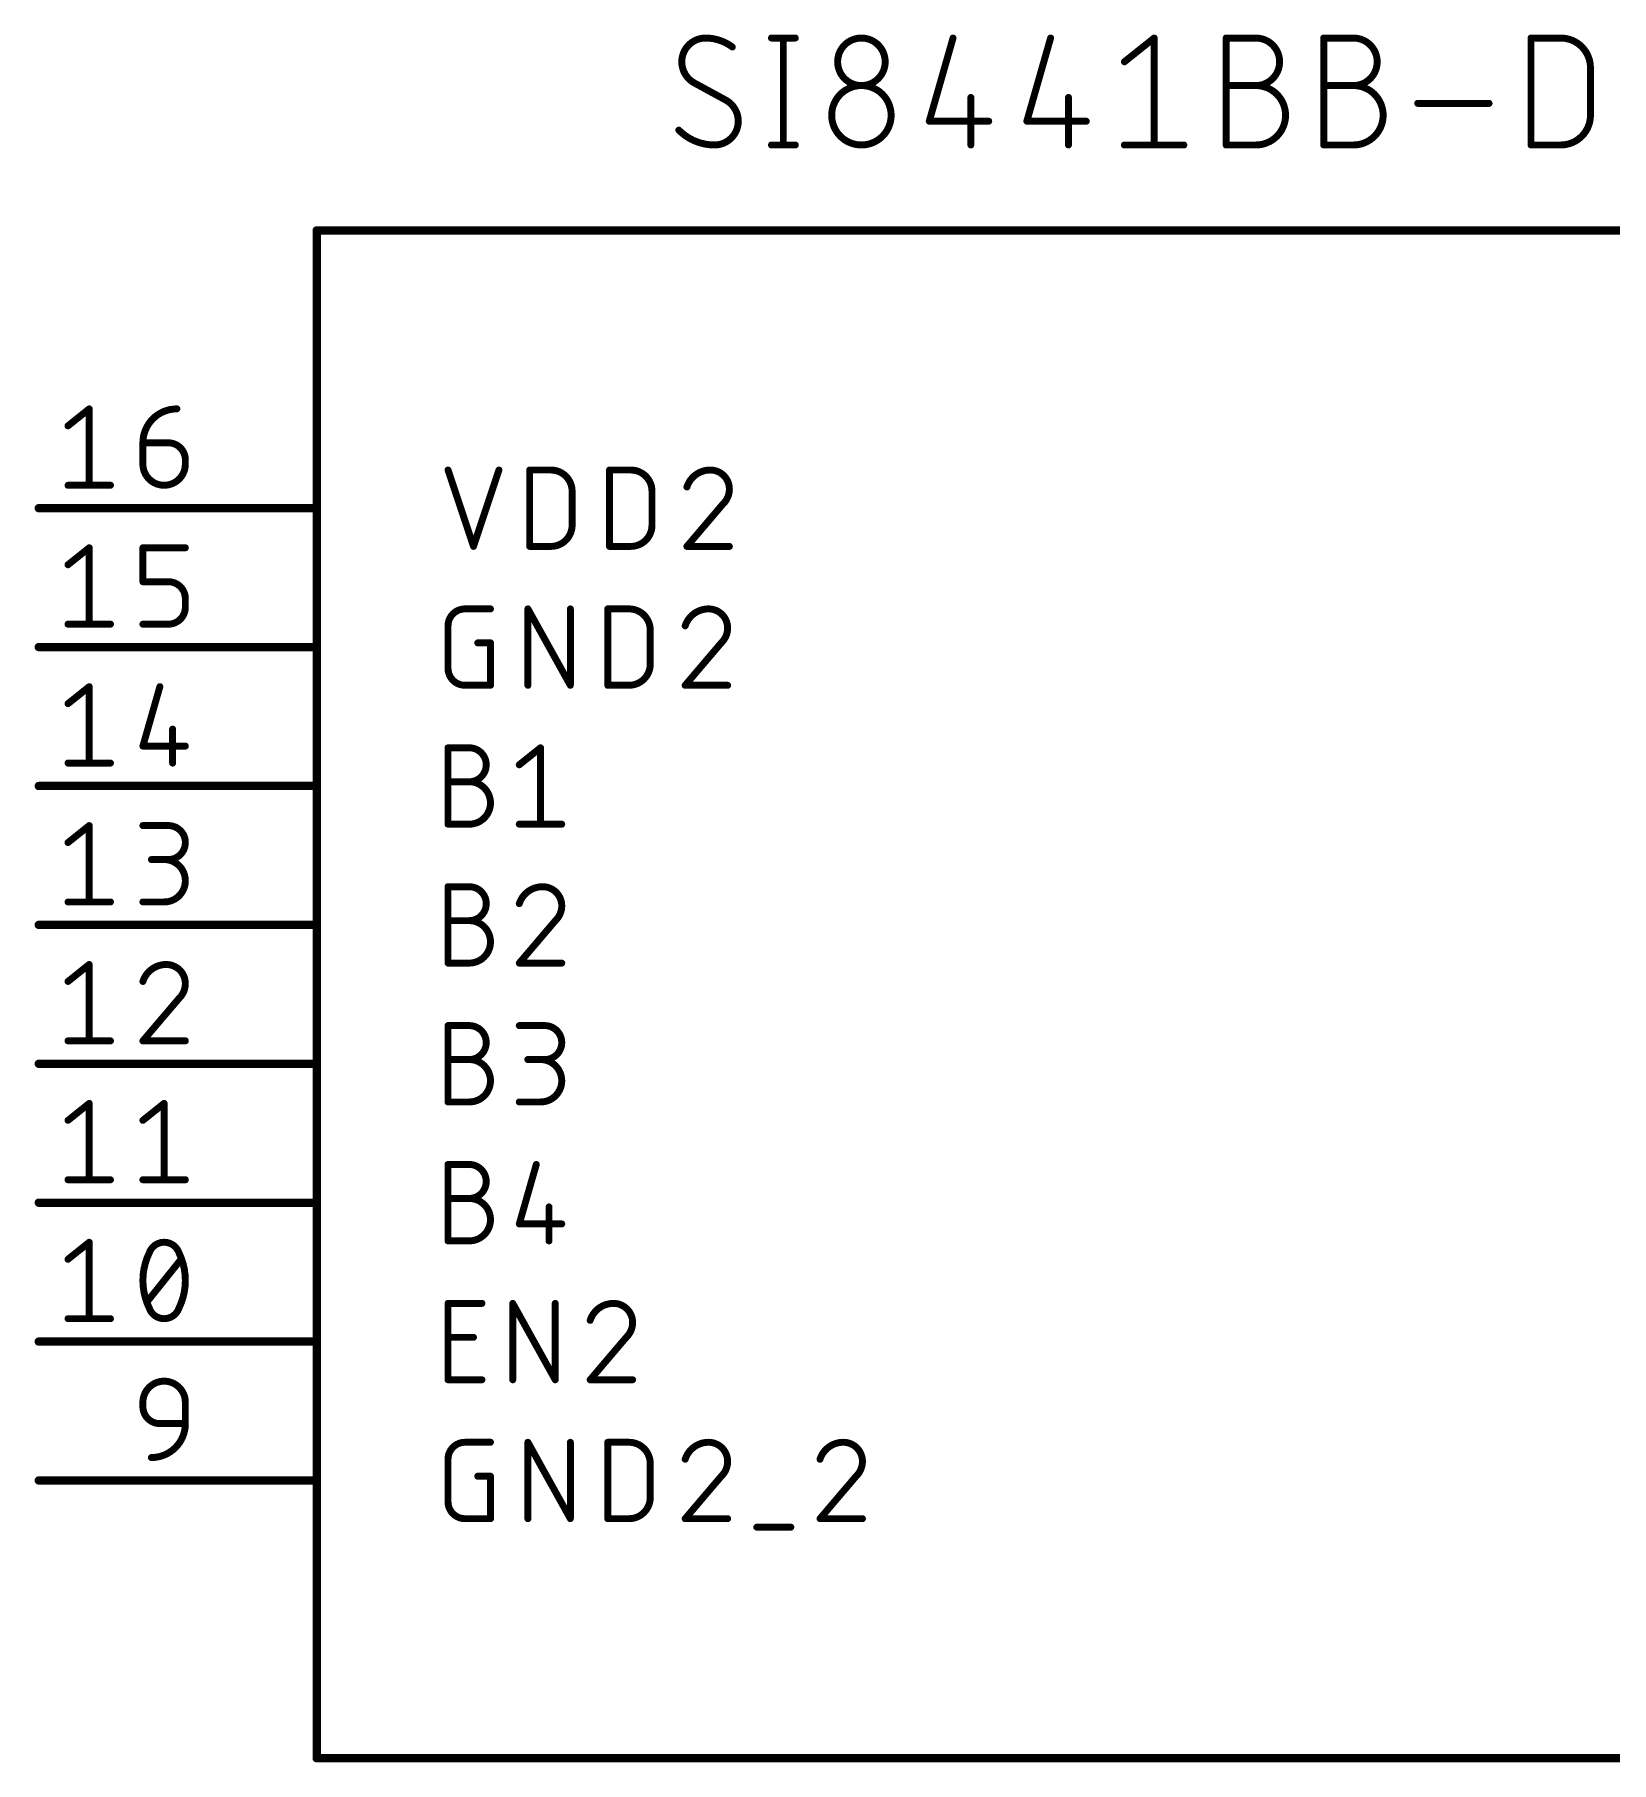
# Model space of a CAD drawing. Extents: x -75 to 101, y 0 to 115.
# Drawn here: x -15.32 to 13.5, y 81.2 to 112.8 of the extents above; entities that cross this region are included whole.
import ezdxf

# ---------------------------------------------------------------- set-up
doc = ezdxf.new("R2010")
doc.units = 0
for name, color, linetype in [('94', 12, 'CONTINUOUS'), ('95', 251, 'CONTINUOUS'), ('96', 251, 'CONTINUOUS')]:
    doc.layers.add(name, color=color, linetype=linetype)

msp = doc.modelspace()

# ---------------------------------------------------------------- linework, layer by layer
at = {"layer": '94', "const_width": 0.1524}
for points in [[(-10.16, 81.28), (-10.16, 109.22)], [(-10.16, 109.22), (35.56, 109.22)], [(-15.24, 104.14), (-10.16, 104.14)], [(-15.24, 101.6), (-10.16, 101.6)], [(-15.24, 99.06), (-10.16, 99.06)], [(-15.24, 96.52), (-10.16, 96.52)], [(-15.24, 93.98), (-10.16, 93.98)], [(-15.24, 91.44), (-10.16, 91.44)], [(-15.24, 88.9), (-10.16, 88.9)], [(-15.24, 86.36), (-10.16, 86.36)], [(35.56, 81.28), (-10.16, 81.28)]]:
    msp.add_lwpolyline(points, dxfattribs=at)
at = {"layer": '94', "const_width": 0.0762}
for points in [[(-10.1219, 109.22, 1), (-10.1981, 109.22)], [(-10.16, 109.2581, 1), (-10.16, 109.1819)], [(-15.24, 104.1781, 1), (-15.24, 104.1019)], [(-10.16, 104.1019, 1), (-10.16, 104.1781)], [(-15.24, 101.6381, 1), (-15.24, 101.5619)], [(-10.16, 101.5619, 1), (-10.16, 101.6381)], [(-15.24, 99.0981, 1), (-15.24, 99.0219)], [(-10.16, 99.0219, 1), (-10.16, 99.0981)], [(-15.24, 96.5581, 1), (-15.24, 96.4819)], [(-10.16, 96.4819, 1), (-10.16, 96.5581)], [(-15.24, 94.0181, 1), (-15.24, 93.9419)], [(-10.16, 93.9419, 1), (-10.16, 94.0181)], [(-15.24, 91.4781, 1), (-15.24, 91.4019)], [(-10.16, 91.4019, 1), (-10.16, 91.4781)], [(-15.24, 88.9381, 1), (-15.24, 88.8619)], [(-10.16, 88.8619, 1), (-10.16, 88.9381)], [(-15.24, 86.3981, 1), (-15.24, 86.3219)], [(-10.16, 86.3219, 1), (-10.16, 86.3981)], [(-10.16, 81.3181, 1), (-10.16, 81.2419)], [(-10.1981, 81.28, 1), (-10.1219, 81.28)]]:
    msp.add_lwpolyline(points, format="xyb", dxfattribs=at)
at = {"layer": '95', "const_width": 0.127}
for points in [[(-14.7053, 105.6457), (-14.3172, 105.9561)], [(-14.3172, 105.9561), (-14.3172, 104.5591)], [(-13.3364, 105.3352), (-12.8707, 105.3352)], [(-13.3364, 104.9472), (-13.3364, 105.3352)], [(-12.5603, 105.0248), (-12.5603, 104.9472)], [(-14.7053, 104.5591), (-13.9292, 104.5591)], [(-7.7597, 104.8385), (-7.294, 103.4415)], [(-7.294, 103.4415), (-6.8284, 104.8385)], [(-6.2676, 103.4415), (-6.2676, 104.8385)], [(-6.2676, 104.8385), (-5.8796, 104.8385)], [(-4.8075, 103.4415), (-4.8075, 104.8385)], [(-4.8075, 104.8385), (-4.4194, 104.8385)], [(-5.4915, 104.4504), (-5.4915, 103.8296)], [(-4.0314, 104.4504), (-4.0314, 103.8296)], [(-2.7333, 104.2176), (-3.393, 103.4415)], [(-14.7053, 103.1057), (-14.3172, 103.4161)], [(-14.3172, 103.4161), (-14.3172, 102.0191)], [(-13.3364, 102.7952), (-13.3364, 103.4161)], [(-13.3364, 103.4161), (-12.5603, 103.4161)], [(-5.8796, 103.4415), (-6.2676, 103.4415)], [(-4.4194, 103.4415), (-4.8075, 103.4415)], [(-3.393, 103.4415), (-2.6169, 103.4415)], [(-12.8707, 102.7952), (-13.3364, 102.7952)], [(-12.5603, 102.3295), (-12.5603, 102.4848)], [(-14.7053, 102.0191), (-13.9292, 102.0191)], [(-13.3364, 102.0191), (-12.8707, 102.0191)], [(-7.4493, 102.2985), (-6.9836, 102.2985)], [(-6.2996, 100.9015), (-6.2996, 102.2985)], [(-6.2996, 102.2985), (-5.5235, 100.9015)], [(-5.5235, 100.9015), (-5.5235, 102.2985)], [(-4.8395, 100.9015), (-4.8395, 102.2985)], [(-4.8395, 102.2985), (-4.4514, 102.2985)], [(-7.7597, 101.2119), (-7.7597, 101.9881)], [(-4.0634, 101.9104), (-4.0634, 101.2896)], [(-7.2164, 101.6776), (-6.9836, 101.6776)], [(-6.9836, 101.6776), (-6.9836, 100.9015)], [(-2.7653, 101.6776), (-3.425, 100.9015)], [(-14.7053, 100.5657), (-14.3172, 100.8761)], [(-14.3172, 100.8761), (-14.3172, 99.4791)], [(-13.026, 100.8761), (-13.3364, 99.7895)], [(-6.9836, 100.9015), (-7.4493, 100.9015)], [(-4.4514, 100.9015), (-4.8395, 100.9015)], [(-3.425, 100.9015), (-2.6489, 100.9015)], [(-13.3364, 99.7895), (-12.5603, 99.7895)], [(-12.7931, 100.1), (-12.7931, 99.4791)], [(-14.7053, 99.4791), (-13.9292, 99.4791)], [(-7.7597, 98.3615), (-7.7597, 99.7585)], [(-7.7597, 99.7585), (-7.3716, 99.7585)], [(-6.457, 99.4481), (-6.0689, 99.7585)], [(-6.0689, 99.7585), (-6.0689, 98.3615)], [(-7.7597, 99.1376), (-7.3716, 99.1376)], [(-14.7053, 98.0257), (-14.3172, 98.3361)], [(-14.3172, 98.3361), (-14.3172, 96.9391)], [(-13.3364, 98.3361), (-12.8707, 98.3361)], [(-7.3716, 98.3615), (-7.7597, 98.3615)], [(-6.457, 98.3615), (-5.6809, 98.3615)], [(-12.8707, 97.7152), (-13.1812, 97.7152)], [(-7.7597, 95.8215), (-7.7597, 97.2185)], [(-7.7597, 97.2185), (-7.3716, 97.2185)], [(-14.7053, 96.9391), (-13.9292, 96.9391)], [(-13.3364, 96.9391), (-12.9484, 96.9391)], [(-7.7597, 96.5976), (-7.3716, 96.5976)], [(-5.7973, 96.5976), (-6.457, 95.8215)], [(-14.7053, 95.4857), (-14.3172, 95.7961)], [(-14.3172, 95.7961), (-14.3172, 94.3991)], [(-7.3716, 95.8215), (-7.7597, 95.8215)], [(-6.457, 95.8215), (-5.6809, 95.8215)], [(-12.6767, 95.1752), (-13.3364, 94.3991)], [(-7.7597, 93.2815), (-7.7597, 94.6785)], [(-7.7597, 94.6785), (-7.3716, 94.6785)], [(-6.457, 94.6785), (-5.9913, 94.6785)], [(-14.7053, 94.3991), (-13.9292, 94.3991)], [(-13.3364, 94.3991), (-12.5603, 94.3991)], [(-7.7597, 94.0576), (-7.3716, 94.0576)], [(-5.9913, 94.0576), (-6.3017, 94.0576)], [(-14.7053, 92.9457), (-14.3172, 93.2561)], [(-14.3172, 93.2561), (-14.3172, 91.8591)], [(-13.3364, 92.9457), (-12.9484, 93.2561)], [(-12.9484, 93.2561), (-12.9484, 91.8591)], [(-7.3716, 93.2815), (-7.7597, 93.2815)], [(-6.457, 93.2815), (-6.0689, 93.2815)], [(-7.7597, 90.7415), (-7.7597, 92.1385)], [(-7.7597, 92.1385), (-7.3716, 92.1385)], [(-6.1465, 92.1385), (-6.457, 91.0519)], [(-14.7053, 91.8591), (-13.9292, 91.8591)], [(-13.3364, 91.8591), (-12.5603, 91.8591)], [(-7.7597, 91.5176), (-7.3716, 91.5176)], [(-5.9137, 91.3624), (-5.9137, 90.7415)], [(-6.457, 91.0519), (-5.6809, 91.0519)], [(-14.7053, 90.4057), (-14.3172, 90.7161)], [(-14.3172, 90.7161), (-14.3172, 89.3191)], [(-7.3716, 90.7415), (-7.7597, 90.7415)], [(-13.2588, 89.6295), (-12.6379, 90.4057)], [(-7.7597, 88.2015), (-7.7597, 89.5985)], [(-7.7597, 89.5985), (-7.1388, 89.5985)], [(-6.5761, 88.2015), (-6.5761, 89.5985)], [(-6.5761, 89.5985), (-5.8, 88.2015)], [(-5.8, 88.2015), (-5.8, 89.5985)], [(-14.7053, 89.3191), (-13.9292, 89.3191)], [(-7.7597, 88.9776), (-7.294, 88.9776)], [(-4.5019, 88.9776), (-5.1616, 88.2015)], [(-7.1388, 88.2015), (-7.7597, 88.2015)], [(-5.1616, 88.2015), (-4.3855, 88.2015)], [(-13.3364, 87.7104), (-13.3364, 87.788)], [(-12.5603, 87.788), (-12.5603, 87.4)], [(-12.5603, 87.4), (-13.026, 87.4)], [(-7.4493, 87.0585), (-6.9836, 87.0585)], [(-6.2996, 85.6615), (-6.2996, 87.0585)], [(-6.2996, 87.0585), (-5.5235, 85.6615)], [(-5.5235, 85.6615), (-5.5235, 87.0585)], [(-4.8395, 85.6615), (-4.8395, 87.0585)], [(-4.8395, 87.0585), (-4.4514, 87.0585)], [(-7.7597, 85.9719), (-7.7597, 86.7481)], [(-4.0634, 86.6704), (-4.0634, 86.0496)], [(-7.2164, 86.4376), (-6.9836, 86.4376)], [(-6.9836, 86.4376), (-6.9836, 85.6615)], [(-2.7653, 86.4376), (-3.425, 85.6615)], [(-0.3014, 86.4376), (-0.9611, 85.6615)], [(-6.9836, 85.6615), (-7.4493, 85.6615)], [(-4.4514, 85.6615), (-4.8395, 85.6615)], [(-3.425, 85.6615), (-2.6489, 85.6615)], [(-0.9611, 85.6615), (-0.185, 85.6615)], [(-2.1154, 85.5063), (-1.4945, 85.5063)]]:
    msp.add_lwpolyline(points, dxfattribs=at)
at = {"layer": '95'}
for points, const_width in [([(-14.2855, 105.9561, 1), (-14.349, 105.9561)], 0.0635), ([(-14.2974, 105.9313, 1), (-14.337, 105.9809)], 0.0635), ([(-12.7155, 105.9561, 0.4142), (-13.3364, 105.3352)], 0.127), ([(-12.7155, 105.9243, 1), (-12.7155, 105.9878)], 0.0635), ([(-14.7251, 105.6704, 1), (-14.6854, 105.6209)], 0.0635), ([(-13.3364, 105.367, 1), (-13.3364, 105.3035)], 0.0635), ([(-13.3047, 105.3352, 1), (-13.3682, 105.3352)], 0.0635), ([(-13.3682, 105.3352, 1), (-13.3047, 105.3352)], 0.0635), ([(-12.8707, 105.367, 1), (-12.8707, 105.3035)], 0.0635), ([(-12.5603, 105.0248, 0.4142), (-12.8707, 105.3352)], 0.127), ([(-12.8707, 105.3035, 1), (-12.8707, 105.367)], 0.0635), ([(-13.3364, 104.9472, 1), (-12.5603, 104.9472)], 0.127), ([(-13.3047, 104.9472, 1), (-13.3682, 104.9472)], 0.0635), ([(-13.3682, 104.9472, 1), (-13.3047, 104.9472)], 0.0635), ([(-12.5285, 105.0248, 1), (-12.5921, 105.0248)], 0.0635), ([(-12.5921, 105.0248, 1), (-12.5285, 105.0248)], 0.0635), ([(-12.5285, 104.9472, 1), (-12.5921, 104.9472)], 0.0635), ([(-12.5921, 104.9472, 1), (-12.5285, 104.9472)], 0.0635), ([(-14.7053, 104.5909, 1), (-14.7053, 104.5273)], 0.0635), ([(-14.349, 104.5591, 1), (-14.2855, 104.5591)], 0.0635), ([(-13.9292, 104.5273, 1), (-13.9292, 104.5909)], 0.0635), ([(-7.7296, 104.8485, 1), (-7.7898, 104.8285)], 0.0635), ([(-6.7982, 104.8285, 1), (-6.8585, 104.8485)], 0.0635), ([(-6.2359, 104.8385, 1), (-6.2994, 104.8385)], 0.0635), ([(-6.2676, 104.8703, 1), (-6.2676, 104.8068)], 0.0635), ([(-5.8796, 104.8703, 1), (-5.8796, 104.8068)], 0.0635), ([(-5.4915, 104.4504, 0.4142), (-5.8796, 104.8385)], 0.127), ([(-5.8796, 104.8068, 1), (-5.8796, 104.8703)], 0.0635), ([(-4.8075, 104.8703, 1), (-4.8075, 104.8068)], 0.0635), ([(-4.7758, 104.8385, 1), (-4.8392, 104.8385)], 0.0635), ([(-4.4194, 104.8703, 1), (-4.4194, 104.8068)], 0.0635), ([(-4.0314, 104.4504, 0.4142), (-4.4194, 104.8385)], 0.127), ([(-4.4194, 104.8068, 1), (-4.4194, 104.8703)], 0.0635), ([(-2.9662, 104.8385, 0.3252), (-3.393, 104.5281)], 0.127), ([(-2.9662, 104.8703, 1), (-2.9662, 104.8068)], 0.0635), ([(-2.6169, 104.4892, 0.4142), (-2.9662, 104.8385)], 0.127), ([(-2.9662, 104.8068, 1), (-2.9662, 104.8702)], 0.0635), ([(-5.4598, 104.4504, 1), (-5.5232, 104.4504)], 0.0635), ([(-5.5232, 104.4504, 1), (-5.4598, 104.4504)], 0.0635), ([(-3.9996, 104.4504, 1), (-4.0631, 104.4504)], 0.0635), ([(-4.0631, 104.4504, 1), (-3.9996, 104.4504)], 0.0635), ([(-3.4232, 104.5378, 1), (-3.3628, 104.5183)], 0.0635), ([(-2.7333, 104.2176, 0.2053), (-2.6169, 104.4892)], 0.127), ([(-2.7552, 104.2406, 1), (-2.7114, 104.1946)], 0.0635), ([(-2.7091, 104.197, 1), (-2.7575, 104.2382)], 0.0635), ([(-2.5852, 104.4892, 1), (-2.6487, 104.4893)], 0.0635), ([(-2.6487, 104.4892, 1), (-2.5852, 104.4892)], 0.0635), ([(-5.8796, 103.4415, 0.4142), (-5.4915, 103.8296)], 0.127), ([(-5.4598, 103.8296, 1), (-5.5232, 103.8296)], 0.0635), ([(-5.5232, 103.8296, 1), (-5.4598, 103.8296)], 0.0635), ([(-4.4194, 103.4415, 0.4142), (-4.0314, 103.8296)], 0.127), ([(-3.9996, 103.8296, 1), (-4.0631, 103.8296)], 0.0635), ([(-4.0631, 103.8296, 1), (-3.9996, 103.8296)], 0.0635), ([(-14.2855, 103.4161, 1), (-14.349, 103.4161)], 0.0635), ([(-14.2974, 103.3913, 1), (-14.337, 103.4409)], 0.0635), ([(-13.3364, 103.4479, 1), (-13.3364, 103.3843)], 0.0635), ([(-13.3047, 103.4161, 1), (-13.3682, 103.4161)], 0.0635), ([(-12.5603, 103.3843, 1), (-12.5603, 103.4479)], 0.0635), ([(-7.3242, 103.4515, 1), (-7.2639, 103.4315)], 0.0635), ([(-7.3242, 103.4315, 1), (-7.2639, 103.4515)], 0.0635), ([(-6.2994, 103.4415, 1), (-6.2359, 103.4415)], 0.0635), ([(-6.2676, 103.4733, 1), (-6.2676, 103.4098)], 0.0635), ([(-5.8796, 103.4732, 1), (-5.8796, 103.4097)], 0.0635), ([(-5.8796, 103.4098, 1), (-5.8796, 103.4733)], 0.0635), ([(-4.8075, 103.4733, 1), (-4.8075, 103.4098)], 0.0635), ([(-4.8392, 103.4415, 1), (-4.7758, 103.4415)], 0.0635), ([(-4.4194, 103.4732, 1), (-4.4194, 103.4097)], 0.0635), ([(-4.4194, 103.4098, 1), (-4.4194, 103.4733)], 0.0635), ([(-3.393, 103.4733, 1), (-3.393, 103.4098)], 0.0635), ([(-3.4172, 103.4621, 1), (-3.3688, 103.4209)], 0.0635), ([(-2.6169, 103.4098, 1), (-2.6169, 103.4733)], 0.0635), ([(-14.7251, 103.1304, 1), (-14.6854, 103.0809)], 0.0635), ([(-13.3364, 102.827, 1), (-13.3364, 102.7635)], 0.0635), ([(-13.3682, 102.7952, 1), (-13.3047, 102.7952)], 0.0635), ([(-12.8707, 102.827, 1), (-12.8707, 102.7635)], 0.0635), ([(-12.5603, 102.4848, 0.4142), (-12.8707, 102.7952)], 0.127), ([(-12.8707, 102.7635, 1), (-12.8707, 102.827)], 0.0635), ([(-12.8707, 102.0191, 0.4142), (-12.5603, 102.3295)], 0.127), ([(-12.5285, 102.4848, 1), (-12.5921, 102.4848)], 0.0635), ([(-12.5921, 102.4848, 1), (-12.5285, 102.4848)], 0.0635), ([(-12.5285, 102.3295, 1), (-12.5921, 102.3295)], 0.0635), ([(-14.7053, 102.0509, 1), (-14.7053, 101.9874)], 0.0635), ([(-13.9292, 101.9874, 1), (-13.9292, 102.0509)], 0.0635), ([(-13.3364, 102.0509, 1), (-13.3364, 101.9874)], 0.0635), ([(-12.8707, 102.0509, 1), (-12.8707, 101.9874)], 0.0635), ([(-12.8707, 101.9874, 1), (-12.8707, 102.0509)], 0.0635), ([(-12.5921, 102.3295, 1), (-12.5285, 102.3295)], 0.0635), ([(-7.4493, 102.2985, 0.4142), (-7.7597, 101.9881)], 0.127), ([(-7.4493, 102.3303, 1), (-7.4493, 102.2668)], 0.0635), ([(-7.4493, 102.2667, 1), (-7.4493, 102.3302)], 0.0635), ([(-6.9836, 102.2668, 1), (-6.9836, 102.3303)], 0.0635), ([(-6.2678, 102.2985, 1), (-6.3313, 102.2985)], 0.0635), ([(-6.2718, 102.3139, 1), (-6.3273, 102.2831)], 0.0635), ([(-5.4917, 102.2985, 1), (-5.5552, 102.2985)], 0.0635), ([(-4.8395, 102.3303, 1), (-4.8395, 102.2668)], 0.0635), ([(-4.8077, 102.2985, 1), (-4.8712, 102.2985)], 0.0635), ([(-4.0634, 101.9104, 0.4142), (-4.4514, 102.2985)], 0.127), ([(-4.4514, 102.3303, 1), (-4.4514, 102.2668)], 0.0635), ([(-4.4514, 102.2668, 1), (-4.4514, 102.3303)], 0.0635), ([(-2.9981, 102.2985, 0.3252), (-3.425, 101.9881)], 0.127), ([(-2.6489, 101.9493, 0.4142), (-2.9981, 102.2985)], 0.127), ([(-2.9981, 102.3303, 1), (-2.9981, 102.2668)], 0.0635), ([(-2.9981, 102.2668, 1), (-2.9981, 102.3302)], 0.0635), ([(-14.349, 102.0191, 1), (-14.2855, 102.0191)], 0.0635), ([(-7.728, 101.9881, 1), (-7.7915, 101.9881)], 0.0635), ([(-7.7915, 101.9881, 1), (-7.728, 101.9881)], 0.0635), ([(-4.0316, 101.9104, 1), (-4.0951, 101.9104)], 0.0635), ([(-4.0951, 101.9104, 1), (-4.0316, 101.9104)], 0.0635), ([(-3.4552, 101.9978, 1), (-3.3948, 101.9783)], 0.0635), ([(-2.7653, 101.6776, 0.2053), (-2.6489, 101.9493)], 0.127), ([(-2.6171, 101.9492, 1), (-2.6806, 101.9493)], 0.0635), ([(-2.6806, 101.9493, 1), (-2.6171, 101.9493)], 0.0635), ([(-7.2164, 101.7094, 1), (-7.2164, 101.6459)], 0.0635), ([(-6.9518, 101.6776, 1), (-7.0153, 101.6776)], 0.0635), ([(-6.9836, 101.6459, 1), (-6.9836, 101.7094)], 0.0635), ([(-2.7872, 101.7006, 1), (-2.7434, 101.6546)], 0.0635), ([(-2.7411, 101.657, 1), (-2.7895, 101.6982)], 0.0635), ([(-7.728, 101.2119, 1), (-7.7915, 101.2119)], 0.0635), ([(-7.7915, 101.2119, 1), (-7.728, 101.2119)], 0.0635), ([(-7.7597, 101.2119, 0.4142), (-7.4493, 100.9015)], 0.127), ([(-4.4514, 100.9015, 0.4142), (-4.0634, 101.2896)], 0.127), ([(-4.0316, 101.2896, 1), (-4.0951, 101.2896)], 0.0635), ([(-4.0951, 101.2896, 1), (-4.0316, 101.2896)], 0.0635), ([(-14.2855, 100.8761, 1), (-14.349, 100.8761)], 0.0635), ([(-14.2974, 100.8513, 1), (-14.337, 100.9009)], 0.0635), ([(-12.9954, 100.8674, 1), (-13.0565, 100.8848)], 0.0635), ([(-7.4493, 100.9333, 1), (-7.4493, 100.8697)], 0.0635), ([(-7.4493, 100.8697, 1), (-7.4493, 100.9333)], 0.0635), ([(-7.0153, 100.9015, 1), (-6.9518, 100.9015)], 0.0635), ([(-6.9836, 100.8697, 1), (-6.9836, 100.9333)], 0.0635), ([(-6.3313, 100.9015, 1), (-6.2678, 100.9015)], 0.0635), ([(-5.5552, 100.9015, 1), (-5.4917, 100.9015)], 0.0635), ([(-5.5512, 100.8861, 1), (-5.4957, 100.9169)], 0.0635), ([(-4.8395, 100.9333, 1), (-4.8395, 100.8697)], 0.0635), ([(-4.8712, 100.9015, 1), (-4.8077, 100.9015)], 0.0635), ([(-4.4514, 100.9332, 1), (-4.4514, 100.8697)], 0.0635), ([(-4.4514, 100.8697, 1), (-4.4514, 100.9333)], 0.0635), ([(-3.425, 100.9333, 1), (-3.425, 100.8697)], 0.0635), ([(-3.4492, 100.9221, 1), (-3.4008, 100.8809)], 0.0635), ([(-2.6489, 100.8697, 1), (-2.6489, 100.9333)], 0.0635), ([(-14.7251, 100.5904, 1), (-14.6854, 100.5409)], 0.0635), ([(-13.3364, 99.8213, 1), (-13.3364, 99.7578)], 0.0635), ([(-12.7614, 100.1, 1), (-12.8249, 100.1)], 0.0635), ([(-12.5603, 99.7578, 1), (-12.5603, 99.8213)], 0.0635), ([(-14.7053, 99.5109, 1), (-14.7053, 99.4474)], 0.0635), ([(-13.9292, 99.4474, 1), (-13.9292, 99.5109)], 0.0635), ([(-13.3669, 99.7983, 1), (-13.3059, 99.7808)], 0.0635), ([(-7.7597, 99.7903, 1), (-7.7597, 99.7267)], 0.0635), ([(-7.728, 99.7585, 1), (-7.7915, 99.7585)], 0.0635), ([(-7.3716, 99.7903, 1), (-7.3716, 99.7267)], 0.0635), ([(-7.3716, 99.1376, 1), (-7.3716, 99.7585)], 0.127), ([(-7.3716, 99.7267, 1), (-7.3716, 99.7903)], 0.0635), ([(-6.0372, 99.7585, 1), (-6.1007, 99.7585)], 0.0635), ([(-6.0491, 99.7337, 1), (-6.0887, 99.7833)], 0.0635), ([(-14.349, 99.4791, 1), (-14.2855, 99.4791)], 0.0635), ([(-12.8249, 99.4791, 1), (-12.7614, 99.4791)], 0.0635), ([(-6.4768, 99.4728, 1), (-6.4371, 99.4233)], 0.0635), ([(-7.7597, 99.1694, 1), (-7.7597, 99.1059)], 0.0635), ([(-7.3716, 98.3615, 1), (-7.3716, 99.1376)], 0.127), ([(-7.3716, 99.1694, 1), (-7.3716, 99.1059)], 0.0635), ([(-7.3716, 99.1694, 1), (-7.3716, 99.1059)], 0.0635), ([(-7.3716, 99.1059, 1), (-7.3716, 99.1694)], 0.0635), ([(-14.2855, 98.3361, 1), (-14.349, 98.3361)], 0.0635), ([(-14.2974, 98.3113, 1), (-14.337, 98.3609)], 0.0635), ([(-13.3364, 98.3679, 1), (-13.3364, 98.3043)], 0.0635), ([(-12.8707, 98.3679, 1), (-12.8707, 98.3043)], 0.0635), ([(-12.8707, 97.7152, 1), (-12.8707, 98.3361)], 0.127), ([(-12.8707, 98.3043, 1), (-12.8707, 98.3679)], 0.0635), ([(-7.7915, 98.3615, 1), (-7.728, 98.3615)], 0.0635), ([(-7.7597, 98.3933, 1), (-7.7597, 98.3298)], 0.0635), ([(-7.3716, 98.3932, 1), (-7.3716, 98.3297)], 0.0635), ([(-7.3716, 98.3298, 1), (-7.3716, 98.3933)], 0.0635), ([(-6.457, 98.3933, 1), (-6.457, 98.3298)], 0.0635), ([(-6.1007, 98.3615, 1), (-6.0372, 98.3615)], 0.0635), ([(-5.6809, 98.3298, 1), (-5.6809, 98.3933)], 0.0635), ([(-14.7251, 98.0504, 1), (-14.6854, 98.0009)], 0.0635), ([(-13.1812, 97.747, 1), (-13.1812, 97.6835)], 0.0635), ([(-12.9484, 97.747, 1), (-12.9484, 97.6835)], 0.0635), ([(-12.9484, 96.9391, 1), (-12.9484, 97.7152)], 0.127), ([(-12.8707, 97.747, 1), (-12.8707, 97.6835)], 0.0635), ([(-12.8707, 97.6835, 1), (-12.8707, 97.747)], 0.0635), ([(-7.728, 97.2185, 1), (-7.7915, 97.2185)], 0.0635), ([(-7.7597, 97.2503, 1), (-7.7597, 97.1868)], 0.0635), ([(-7.3716, 96.5976, 1), (-7.3716, 97.2185)], 0.127), ([(-7.3716, 97.2503, 1), (-7.3716, 97.1868)], 0.0635), ([(-7.3716, 97.1868, 1), (-7.3716, 97.2503)], 0.0635), ([(-6.0301, 97.2185, 0.3252), (-6.457, 96.9081)], 0.127), ([(-5.6809, 96.8693, 0.4142), (-6.0301, 97.2185)], 0.127), ([(-6.0301, 97.2503, 1), (-6.0301, 97.1868)], 0.0635), ([(-6.0301, 97.1868, 1), (-6.0301, 97.2502)], 0.0635), ([(-14.7053, 96.9709, 1), (-14.7053, 96.9074)], 0.0635), ([(-14.349, 96.9391, 1), (-14.2855, 96.9391)], 0.0635), ([(-13.9292, 96.9074, 1), (-13.9292, 96.9709)], 0.0635), ([(-13.3364, 96.9709, 1), (-13.3364, 96.9074)], 0.0635), ([(-12.9484, 96.9709, 1), (-12.9484, 96.9074)], 0.0635), ([(-12.9484, 96.9074, 1), (-12.9484, 96.9709)], 0.0635), ([(-6.4872, 96.9178, 1), (-6.4268, 96.8983)], 0.0635), ([(-5.7973, 96.5976, 0.2053), (-5.6809, 96.8693)], 0.127), ([(-5.6491, 96.8692, 1), (-5.7126, 96.8693)], 0.0635), ([(-5.7126, 96.8693, 1), (-5.6491, 96.8693)], 0.0635), ([(-7.7597, 96.6294, 1), (-7.7597, 96.5659)], 0.0635), ([(-7.3716, 96.6294, 1), (-7.3716, 96.5659)], 0.0635), ([(-7.3716, 96.6294, 1), (-7.3716, 96.5659)], 0.0635), ([(-7.3716, 95.8215, 1), (-7.3716, 96.5976)], 0.127), ([(-7.3716, 96.5659, 1), (-7.3716, 96.6294)], 0.0635), ([(-5.8192, 96.6206, 1), (-5.7754, 96.5746)], 0.0635), ([(-5.7731, 96.577, 1), (-5.8215, 96.6182)], 0.0635), ([(-14.2855, 95.7961, 1), (-14.349, 95.7961)], 0.0635), ([(-14.2974, 95.7713, 1), (-14.337, 95.8209)], 0.0635), ([(-12.9096, 95.7961, 0.3252), (-13.3364, 95.4857)], 0.127), ([(-12.9096, 95.8279, 1), (-12.9096, 95.7644)], 0.0635), ([(-12.5603, 95.4468, 0.4142), (-12.9096, 95.7961)], 0.127), ([(-12.9096, 95.7644, 1), (-12.9095, 95.8278)], 0.0635), ([(-7.7597, 95.8533, 1), (-7.7597, 95.7897)], 0.0635), ([(-7.7915, 95.8215, 1), (-7.728, 95.8215)], 0.0635), ([(-7.3716, 95.8532, 1), (-7.3716, 95.7897)], 0.0635), ([(-7.3716, 95.7897, 1), (-7.3716, 95.8533)], 0.0635), ([(-6.457, 95.8533, 1), (-6.457, 95.7897)], 0.0635), ([(-6.4812, 95.8421, 1), (-6.4328, 95.8009)], 0.0635), ([(-5.6809, 95.7897, 1), (-5.6809, 95.8533)], 0.0635), ([(-14.7251, 95.5104, 1), (-14.6854, 95.4609)], 0.0635), ([(-13.3666, 95.4954, 1), (-13.3062, 95.4759)], 0.0635), ([(-12.6767, 95.1752, 0.2053), (-12.5603, 95.4468)], 0.127), ([(-12.5921, 95.4468, 1), (-12.5285, 95.4468)], 0.0635), ([(-12.5286, 95.4468, 1), (-12.592, 95.4469)], 0.0635), ([(-12.6986, 95.1982, 1), (-12.6548, 95.1522)], 0.0635), ([(-12.6525, 95.1546, 1), (-12.7009, 95.1958)], 0.0635), ([(-7.7597, 94.7103, 1), (-7.7597, 94.6467)], 0.0635), ([(-7.728, 94.6785, 1), (-7.7915, 94.6785)], 0.0635), ([(-7.3716, 94.7103, 1), (-7.3716, 94.6467)], 0.0635), ([(-7.3716, 94.0576, 1), (-7.3716, 94.6785)], 0.127), ([(-7.3716, 94.6467, 1), (-7.3716, 94.7103)], 0.0635), ([(-6.457, 94.7103, 1), (-6.457, 94.6467)], 0.0635), ([(-5.9913, 94.7103, 1), (-5.9913, 94.6467)], 0.0635), ([(-5.9913, 94.0576, 1), (-5.9913, 94.6785)], 0.127), ([(-5.9913, 94.6467, 1), (-5.9913, 94.7103)], 0.0635), ([(-14.7053, 94.4309, 1), (-14.7053, 94.3674)], 0.0635), ([(-14.349, 94.3991, 1), (-14.2855, 94.3991)], 0.0635), ([(-13.9292, 94.3674, 1), (-13.9292, 94.4309)], 0.0635), ([(-13.3364, 94.4309, 1), (-13.3364, 94.3674)], 0.0635), ([(-13.3606, 94.4197, 1), (-13.3122, 94.3785)], 0.0635), ([(-12.5603, 94.3674, 1), (-12.5603, 94.4309)], 0.0635), ([(-7.7597, 94.0894, 1), (-7.7597, 94.0259)], 0.0635), ([(-7.3716, 94.0894, 1), (-7.3716, 94.0259)], 0.0635), ([(-7.3716, 94.0894, 1), (-7.3716, 94.0259)], 0.0635), ([(-7.3716, 93.2815, 1), (-7.3716, 94.0576)], 0.127), ([(-7.3716, 94.0259, 1), (-7.3716, 94.0894)], 0.0635), ([(-6.3017, 94.0894, 1), (-6.3017, 94.0259)], 0.0635), ([(-6.0689, 94.0894, 1), (-6.0689, 94.0259)], 0.0635), ([(-6.0689, 93.2815, 1), (-6.0689, 94.0576)], 0.127), ([(-5.9913, 94.0894, 1), (-5.9913, 94.0259)], 0.0635), ([(-5.9913, 94.0259, 1), (-5.9913, 94.0894)], 0.0635), ([(-14.2855, 93.2561, 1), (-14.349, 93.2561)], 0.0635), ([(-14.2974, 93.2313, 1), (-14.337, 93.2809)], 0.0635), ([(-12.9166, 93.2561, 1), (-12.9801, 93.2561)], 0.0635), ([(-12.9285, 93.2313, 1), (-12.9682, 93.2809)], 0.0635), ([(-7.7915, 93.2815, 1), (-7.728, 93.2815)], 0.0635), ([(-7.7597, 93.3133, 1), (-7.7597, 93.2498)], 0.0635), ([(-7.3716, 93.3132, 1), (-7.3716, 93.2497)], 0.0635), ([(-7.3716, 93.2498, 1), (-7.3716, 93.3133)], 0.0635), ([(-6.457, 93.3133, 1), (-6.457, 93.2498)], 0.0635), ([(-6.0689, 93.3133, 1), (-6.0689, 93.2498)], 0.0635), ([(-6.0689, 93.2498, 1), (-6.0689, 93.3133)], 0.0635), ([(-14.7251, 92.9704, 1), (-14.6854, 92.9209)], 0.0635), ([(-13.3562, 92.9704, 1), (-13.3166, 92.9209)], 0.0635), ([(-7.728, 92.1385, 1), (-7.7915, 92.1385)], 0.0635), ([(-7.7597, 92.1703, 1), (-7.7597, 92.1068)], 0.0635), ([(-7.3716, 91.5176, 1), (-7.3716, 92.1385)], 0.127), ([(-7.3716, 92.1703, 1), (-7.3716, 92.1068)], 0.0635), ([(-7.3716, 92.1068, 1), (-7.3716, 92.1703)], 0.0635), ([(-6.116, 92.1298, 1), (-6.1771, 92.1472)], 0.0635), ([(-14.7053, 91.8909, 1), (-14.7053, 91.8273)], 0.0635), ([(-14.349, 91.8591, 1), (-14.2855, 91.8591)], 0.0635), ([(-13.9292, 91.8273, 1), (-13.9292, 91.8909)], 0.0635), ([(-13.3364, 91.8909, 1), (-13.3364, 91.8273)], 0.0635), ([(-12.9801, 91.8591, 1), (-12.9166, 91.8591)], 0.0635), ([(-12.5603, 91.8273, 1), (-12.5603, 91.8909)], 0.0635), ([(-7.7597, 91.5494, 1), (-7.7597, 91.4859)], 0.0635), ([(-7.3716, 91.5494, 1), (-7.3716, 91.4859)], 0.0635), ([(-7.3716, 91.5494, 1), (-7.3716, 91.4859)], 0.0635), ([(-7.3716, 90.7415, 1), (-7.3716, 91.5176)], 0.127), ([(-7.3716, 91.4859, 1), (-7.3716, 91.5494)], 0.0635), ([(-5.8819, 91.3624, 1), (-5.9454, 91.3624)], 0.0635), ([(-6.457, 91.0837, 1), (-6.457, 91.0202)], 0.0635), ([(-6.4875, 91.0607, 1), (-6.4264, 91.0432)], 0.0635), ([(-5.6809, 91.0202, 1), (-5.6809, 91.0837)], 0.0635), ([(-14.2855, 90.7161, 1), (-14.349, 90.7161)], 0.0635), ([(-14.2974, 90.6913, 1), (-14.337, 90.7409)], 0.0635), ([(-12.9484, 90.7161, 0.3205), (-13.22, 90.5221)], 0.127), ([(-12.6767, 90.5221, 0.3205), (-12.9484, 90.7161)], 0.127), ([(-12.9484, 90.7478, 1), (-12.9484, 90.6844)], 0.0635), ([(-12.9484, 90.6844, 1), (-12.9484, 90.7478)], 0.0635), ([(-7.7597, 90.7733, 1), (-7.7597, 90.7097)], 0.0635), ([(-7.7915, 90.7415, 1), (-7.728, 90.7415)], 0.0635), ([(-7.3716, 90.7732, 1), (-7.3716, 90.7097)], 0.0635), ([(-7.3716, 90.7097, 1), (-7.3716, 90.7733)], 0.0635), ([(-5.9454, 90.7415, 1), (-5.8819, 90.7415)], 0.0635), ([(-14.7251, 90.4304, 1), (-14.6854, 90.3809)], 0.0635), ([(-13.22, 90.5221, 0.1139), (-13.3364, 90.0176)], 0.127), ([(-13.25, 90.5324, 1), (-13.19, 90.5118)], 0.0635), ([(-13.1915, 90.5082, 1), (-13.2485, 90.536)], 0.0635), ([(-12.6482, 90.536, 1), (-12.7053, 90.5082)], 0.0635), ([(-12.5603, 90.0176, 0.1139), (-12.6767, 90.5221)], 0.127), ([(-12.7067, 90.5118, 1), (-12.6467, 90.5324)], 0.0635), ([(-12.6131, 90.3858, 1), (-12.6627, 90.4255)], 0.0635), ([(-13.3364, 90.0176, 0.1139), (-13.22, 89.5131)], 0.127), ([(-13.3047, 90.0176, 1), (-13.3682, 90.0176)], 0.0635), ([(-12.6767, 89.5131, 0.1139), (-12.5603, 90.0176)], 0.127), ([(-12.5286, 90.0176, 1), (-12.592, 90.0176)], 0.0635), ([(-13.3682, 90.0176, 1), (-13.3047, 90.0176)], 0.0635), ([(-12.592, 90.0176, 1), (-12.5286, 90.0176)], 0.0635), ([(-13.2836, 89.6494, 1), (-13.234, 89.6097)], 0.0635), ([(-13.22, 89.5131, 0.3205), (-12.9484, 89.3191)], 0.127), ([(-13.19, 89.5234, 1), (-13.25, 89.5028)], 0.0635), ([(-13.2485, 89.4992, 1), (-13.1915, 89.527)], 0.0635), ([(-12.9484, 89.3191, 0.3205), (-12.6767, 89.5131)], 0.127), ([(-12.7053, 89.527, 1), (-12.6482, 89.4992)], 0.0635), ([(-12.6467, 89.5028, 1), (-12.7067, 89.5234)], 0.0635), ([(-7.7597, 89.6303, 1), (-7.7597, 89.5667)], 0.0635), ([(-7.728, 89.5985, 1), (-7.7915, 89.5985)], 0.0635), ([(-7.1388, 89.5667, 1), (-7.1388, 89.6303)], 0.0635), ([(-6.5444, 89.5985, 1), (-6.6079, 89.5985)], 0.0635), ([(-6.5484, 89.6139, 1), (-6.6039, 89.5831)], 0.0635), ([(-5.7682, 89.5985, 1), (-5.8317, 89.5985)], 0.0635), ([(-4.7348, 89.5985, 0.3252), (-5.1616, 89.2881)], 0.127), ([(-4.7348, 89.6303, 1), (-4.7348, 89.5667)], 0.0635), ([(-4.3855, 89.2493, 0.4142), (-4.7348, 89.5985)], 0.127), ([(-4.7348, 89.5668, 1), (-4.7348, 89.6302)], 0.0635), ([(-14.7053, 89.3509, 1), (-14.7053, 89.2874)], 0.0635), ([(-14.349, 89.3191, 1), (-14.2855, 89.3191)], 0.0635), ([(-13.9292, 89.2874, 1), (-13.9292, 89.3509)], 0.0635), ([(-12.9484, 89.3508, 1), (-12.9484, 89.2874)], 0.0635), ([(-12.9484, 89.2874, 1), (-12.9484, 89.3508)], 0.0635), ([(-5.1918, 89.2978, 1), (-5.1314, 89.2783)], 0.0635), ([(-4.5019, 88.9776, 0.2053), (-4.3855, 89.2493)], 0.127), ([(-4.3538, 89.2492, 1), (-4.4173, 89.2493)], 0.0635), ([(-4.4173, 89.2493, 1), (-4.3538, 89.2493)], 0.0635), ([(-7.7597, 89.0094, 1), (-7.7597, 88.9459)], 0.0635), ([(-7.294, 88.9459, 1), (-7.294, 89.0094)], 0.0635), ([(-4.5238, 89.0006, 1), (-4.48, 88.9546)], 0.0635), ([(-4.4777, 88.957, 1), (-4.5261, 88.9982)], 0.0635), ([(-12.5603, 87.788, 1), (-13.3364, 87.788)], 0.127), ([(-7.7915, 88.2015, 1), (-7.728, 88.2015)], 0.0635), ([(-7.7597, 88.2333, 1), (-7.7597, 88.1698)], 0.0635), ([(-7.1388, 88.1698, 1), (-7.1388, 88.2333)], 0.0635), ([(-6.6079, 88.2015, 1), (-6.5444, 88.2015)], 0.0635), ([(-5.8317, 88.2015, 1), (-5.7682, 88.2015)], 0.0635), ([(-5.8278, 88.1861, 1), (-5.7722, 88.2169)], 0.0635), ([(-5.1616, 88.2333, 1), (-5.1616, 88.1698)], 0.0635), ([(-5.1858, 88.2221, 1), (-5.1374, 88.1809)], 0.0635), ([(-4.3855, 88.1698, 1), (-4.3855, 88.2333)], 0.0635), ([(-13.3047, 87.788, 1), (-13.3682, 87.788)], 0.0635), ([(-12.5285, 87.788, 1), (-12.5921, 87.788)], 0.0635), ([(-13.3682, 87.788, 1), (-13.3047, 87.788)], 0.0635), ([(-13.3364, 87.7104, 0.4142), (-13.026, 87.4)], 0.127), ([(-13.3047, 87.7104, 1), (-13.3682, 87.7104)], 0.0635), ([(-13.3682, 87.7104, 1), (-13.3047, 87.7104)], 0.0635), ([(-12.592, 87.788, 1), (-12.5285, 87.788)], 0.0635), ([(-13.1812, 86.7791, 0.4142), (-12.5603, 87.4)], 0.127), ([(-13.026, 87.4317, 1), (-13.026, 87.3682)], 0.0635), ([(-13.026, 87.3682, 1), (-13.026, 87.4317)], 0.0635), ([(-12.5285, 87.4, 1), (-12.5921, 87.4)], 0.0635), ([(-12.5921, 87.4, 1), (-12.5285, 87.4)], 0.0635), ([(-12.5603, 87.3682, 1), (-12.5603, 87.4317)], 0.0635), ([(-7.4493, 87.0585, 0.4142), (-7.7597, 86.7481)], 0.127), ([(-7.4493, 87.0903, 1), (-7.4493, 87.0268)], 0.0635), ([(-7.4493, 87.0267, 1), (-7.4493, 87.0902)], 0.0635), ([(-6.9836, 87.0268, 1), (-6.9836, 87.0903)], 0.0635), ([(-6.2678, 87.0585, 1), (-6.3313, 87.0585)], 0.0635), ([(-6.2718, 87.0739, 1), (-6.3273, 87.0431)], 0.0635), ([(-5.4917, 87.0585, 1), (-5.5552, 87.0585)], 0.0635), ([(-4.8395, 87.0903, 1), (-4.8395, 87.0268)], 0.0635), ([(-4.8077, 87.0585, 1), (-4.8712, 87.0585)], 0.0635), ([(-4.4514, 87.0903, 1), (-4.4514, 87.0268)], 0.0635), ([(-4.0634, 86.6704, 0.4142), (-4.4514, 87.0585)], 0.127), ([(-4.4514, 87.0268, 1), (-4.4514, 87.0903)], 0.0635), ([(-2.9981, 87.0585, 0.3252), (-3.425, 86.7481)], 0.127), ([(-2.9981, 87.0903, 1), (-2.9981, 87.0268)], 0.0635), ([(-2.6489, 86.7092, 0.4142), (-2.9981, 87.0585)], 0.127), ([(-2.9981, 87.0268, 1), (-2.9981, 87.0902)], 0.0635), ([(-0.5342, 87.0585, 0.3252), (-0.9611, 86.7481)], 0.127), ([(-0.5342, 87.0903, 1), (-0.5342, 87.0268)], 0.0635), ([(-0.185, 86.7092, 0.4142), (-0.5342, 87.0585)], 0.127), ([(-0.5342, 87.0268, 1), (-0.5342, 87.0902)], 0.0635), ([(-13.1812, 86.8109, 1), (-13.1812, 86.7473)], 0.0635), ([(-7.728, 86.7481, 1), (-7.7915, 86.7481)], 0.0635), ([(-7.7915, 86.7481, 1), (-7.728, 86.7481)], 0.0635), ([(-4.0316, 86.6704, 1), (-4.0951, 86.6704)], 0.0635), ([(-4.0951, 86.6704, 1), (-4.0316, 86.6704)], 0.0635), ([(-3.4552, 86.7578, 1), (-3.3948, 86.7383)], 0.0635), ([(-2.7653, 86.4376, 0.2053), (-2.6489, 86.7092)], 0.127), ([(-2.6171, 86.7092, 1), (-2.6806, 86.7093)], 0.0635), ([(-2.6806, 86.7092, 1), (-2.6171, 86.7092)], 0.0635), ([(-0.9913, 86.7578, 1), (-0.9309, 86.7383)], 0.0635), ([(-0.3014, 86.4376, 0.2053), (-0.185, 86.7092)], 0.127), ([(-0.1532, 86.7092, 1), (-0.2167, 86.7093)], 0.0635), ([(-0.2167, 86.7092, 1), (-0.1532, 86.7092)], 0.0635), ([(-7.2164, 86.4694, 1), (-7.2164, 86.4059)], 0.0635), ([(-6.9518, 86.4376, 1), (-7.0153, 86.4376)], 0.0635), ([(-6.9836, 86.4059, 1), (-6.9836, 86.4694)], 0.0635), ([(-2.7872, 86.4606, 1), (-2.7434, 86.4146)], 0.0635), ([(-2.7411, 86.417, 1), (-2.7895, 86.4582)], 0.0635), ([(-0.3233, 86.4606, 1), (-0.2795, 86.4146)], 0.0635), ([(-0.2772, 86.417, 1), (-0.3256, 86.4582)], 0.0635), ([(-7.728, 85.9719, 1), (-7.7915, 85.9719)], 0.0635), ([(-7.7915, 85.9719, 1), (-7.728, 85.9719)], 0.0635), ([(-7.7597, 85.9719, 0.4142), (-7.4493, 85.6615)], 0.127), ([(-4.4514, 85.6615, 0.4142), (-4.0634, 86.0496)], 0.127), ([(-4.0316, 86.0496, 1), (-4.0951, 86.0496)], 0.0635), ([(-4.0951, 86.0496, 1), (-4.0316, 86.0496)], 0.0635), ([(-7.4493, 85.6933, 1), (-7.4493, 85.6298)], 0.0635), ([(-7.4493, 85.6298, 1), (-7.4493, 85.6933)], 0.0635), ([(-7.0153, 85.6615, 1), (-6.9518, 85.6615)], 0.0635), ([(-6.9836, 85.6298, 1), (-6.9836, 85.6933)], 0.0635), ([(-6.3313, 85.6615, 1), (-6.2678, 85.6615)], 0.0635), ([(-5.5552, 85.6615, 1), (-5.4917, 85.6615)], 0.0635), ([(-5.5512, 85.6461, 1), (-5.4957, 85.6769)], 0.0635), ([(-4.8395, 85.6933, 1), (-4.8395, 85.6298)], 0.0635), ([(-4.8712, 85.6615, 1), (-4.8077, 85.6615)], 0.0635), ([(-4.4514, 85.6932, 1), (-4.4514, 85.6297)], 0.0635), ([(-4.4514, 85.6298, 1), (-4.4514, 85.6933)], 0.0635), ([(-3.425, 85.6933, 1), (-3.425, 85.6298)], 0.0635), ([(-3.4492, 85.6821, 1), (-3.4008, 85.6409)], 0.0635), ([(-2.6489, 85.6298, 1), (-2.6489, 85.6933)], 0.0635), ([(-0.9611, 85.6933, 1), (-0.9611, 85.6298)], 0.0635), ([(-0.9853, 85.6821, 1), (-0.9369, 85.6409)], 0.0635), ([(-0.185, 85.6298, 1), (-0.185, 85.6933)], 0.0635), ([(-2.1154, 85.538, 1), (-2.1154, 85.4745)], 0.0635), ([(-1.4945, 85.4745, 1), (-1.4945, 85.538)], 0.0635)]:
    msp.add_lwpolyline(points, format="xyb", dxfattribs=dict(at, const_width=const_width))
at = {"layer": '96'}
for points, const_width in [([(-3.0523, 112.7379, 0.4142), (-3.4869, 112.3033)], 0.127), ([(-2.5633, 112.5749, 0.1623), (-3.0523, 112.7379)], 0.127), ([(-3.0523, 112.7696, 1), (-3.0523, 112.7062)], 0.0635), ([(-3.0523, 112.7062, 1), (-3.0523, 112.7697)], 0.0635), ([(-2.5824, 112.5495, 1), (-2.5443, 112.6003)], 0.0635), ([(-1.8479, 112.7697, 1), (-1.8479, 112.7062)], 0.0635), ([(-1.5988, 112.7379, 1), (-1.6623, 112.7379)], 0.0635), ([(-1.4133, 112.7062, 1), (-1.4133, 112.7697)], 0.0635), ([(0.2308, 112.3033, 1), (-0.6384, 112.3033)], 0.127), ([(1.5015, 112.7292, 1), (1.4405, 112.7466)], 0.0635), ([(3.285, 112.7292, 1), (3.224, 112.7466)], 0.0635), ([(5.1784, 112.7379, 1), (5.1149, 112.7379)], 0.0635), ([(5.1665, 112.7131, 1), (5.1268, 112.7627)], 0.0635), ([(6.462, 112.7697, 1), (6.462, 112.7062)], 0.0635), ([(6.4938, 112.7379, 1), (6.4303, 112.7379)], 0.0635), ([(7.0053, 112.7697, 1), (7.0053, 112.7062)], 0.0635), ([(7.0053, 111.8687, 1), (7.0053, 112.7379)], 0.127), ([(7.0053, 112.7062, 1), (7.0053, 112.7697)], 0.0635), ([(8.2455, 112.7697, 1), (8.2455, 112.7062)], 0.0635), ([(8.2773, 112.7379, 1), (8.2138, 112.7379)], 0.0635), ([(8.7888, 112.7697, 1), (8.7888, 112.7062)], 0.0635), ([(8.7888, 111.8687, 1), (8.7888, 112.7379)], 0.127), ([(8.7888, 112.7062, 1), (8.7888, 112.7697)], 0.0635), ([(12.0345, 112.7697, 1), (12.0345, 112.7062)], 0.0635), ([(12.0663, 112.7379, 1), (12.0028, 112.7379)], 0.0635), ([(12.5778, 112.7697, 1), (12.5778, 112.7062)], 0.0635), ([(13.1211, 112.1946, 0.4142), (12.5778, 112.7379)], 0.127), ([(12.5778, 112.7062, 1), (12.5778, 112.7697)], 0.0635), ([(-3.4869, 112.3033, 0.2656), (-3.2696, 111.923)], 0.127), ([(-3.4551, 112.3033, 1), (-3.5186, 112.3033)], 0.0635), ([(-3.5186, 112.3033, 1), (-3.4551, 112.3033)], 0.0635), ([(-0.6384, 112.3033, 1), (0.2308, 112.3033)], 0.127), ([(-0.6067, 112.3033, 1), (-0.6702, 112.3033)], 0.0635), ([(-0.6702, 112.3033, 1), (-0.6067, 112.3033)], 0.0635), ([(0.2626, 112.3033, 1), (0.1991, 112.3033)], 0.0635), ([(0.1991, 112.3033, 1), (0.2626, 112.3033)], 0.0635), ([(4.5835, 112.3281, 1), (4.6232, 112.2785)], 0.0635), ([(13.1528, 112.1946, 1), (13.0893, 112.1946)], 0.0635), ([(13.0893, 112.1946, 1), (13.1528, 112.1946)], 0.0635), ([(-3.2544, 111.9509, 1), (-3.2848, 111.8951)], 0.0635), ([(-3.2857, 111.8956, 1), (-3.2534, 111.9503)], 0.0635), ([(0.3395, 111.3254, 1), (-0.7471, 111.3254)], 0.127), ([(6.462, 111.9004, 1), (6.462, 111.8369)], 0.0635), ([(7.0053, 110.7821, 1), (7.0053, 111.8687)], 0.127), ([(7.0053, 111.9004, 1), (7.0053, 111.8369)], 0.0635), ([(7.0053, 111.9004, 1), (7.0053, 111.8369)], 0.0635), ([(7.0053, 111.8369, 1), (7.0053, 111.9004)], 0.0635), ([(8.2455, 111.9004, 1), (8.2455, 111.8369)], 0.0635), ([(8.7888, 110.7821, 1), (8.7888, 111.8687)], 0.127), ([(8.7888, 111.9004, 1), (8.7888, 111.8369)], 0.0635), ([(8.7888, 111.9004, 1), (8.7888, 111.8369)], 0.0635), ([(8.7888, 111.8369, 1), (8.7888, 111.9004)], 0.0635), ([(-2.6558, 111.6244, 1), (-2.6881, 111.5697)], 0.0635), ([(-2.4546, 111.2167, 0.2656), (-2.672, 111.597)], 0.127), ([(-2.6872, 111.5691, 1), (-2.6568, 111.6249)], 0.0635), ([(1.8287, 111.6513, 1), (1.7652, 111.6513)], 0.0635), ([(3.6122, 111.6513, 1), (3.5487, 111.6513)], 0.0635), ([(9.964, 111.5744, 1), (9.964, 111.5109)], 0.0635), ([(11.2679, 111.5109, 1), (11.2679, 111.5744)], 0.0635), ([(-2.8893, 110.7821, 0.4142), (-2.4546, 111.2167)], 0.127), ([(-2.4229, 111.2167, 1), (-2.4864, 111.2167)], 0.0635), ([(-2.4864, 111.2167, 1), (-2.4229, 111.2167)], 0.0635), ([(-0.7471, 111.3254, 1), (0.3395, 111.3254)], 0.127), ([(-0.7153, 111.3254, 1), (-0.7788, 111.3254)], 0.0635), ([(-0.7788, 111.3254, 1), (-0.7153, 111.3254)], 0.0635), ([(0.3712, 111.3254, 1), (0.3077, 111.3254)], 0.0635), ([(0.3077, 111.3254, 1), (0.3712, 111.3254)], 0.0635), ([(1.0364, 111.2485, 1), (1.0364, 111.185)], 0.0635), ([(1.0059, 111.2254, 1), (1.0669, 111.208)], 0.0635), ([(2.1229, 111.185, 1), (2.1229, 111.2485)], 0.0635), ([(2.7893, 111.2254, 1), (2.8504, 111.208)], 0.0635), ([(2.8199, 111.2485, 1), (2.8199, 111.185)], 0.0635), ([(3.9064, 111.185, 1), (3.9064, 111.2485)], 0.0635), ([(12.5778, 110.7821, 0.4142), (13.1211, 111.3254)], 0.127), ([(13.1528, 111.3254, 1), (13.0893, 111.3254)], 0.0635), ([(13.0893, 111.3254, 1), (13.1528, 111.3254)], 0.0635), ([(-3.5412, 111.0537, 0.2), (-2.8893, 110.7821)], 0.127), ([(-3.5187, 111.0761, 1), (-3.5637, 111.0314)], 0.0635), ([(-2.8893, 110.8139, 1), (-2.8893, 110.7503)], 0.0635), ([(-2.8893, 110.7503, 1), (-2.8893, 110.8139)], 0.0635), ([(-1.8479, 110.8139, 1), (-1.8479, 110.7503)], 0.0635), ([(-1.6623, 110.7821, 1), (-1.5988, 110.7821)], 0.0635), ([(-1.4133, 110.7503, 1), (-1.4133, 110.8139)], 0.0635), ([(1.7652, 110.7821, 1), (1.8287, 110.7821)], 0.0635), ([(3.5487, 110.7821, 1), (3.6122, 110.7821)], 0.0635), ([(4.6033, 110.8139, 1), (4.6033, 110.7503)], 0.0635), ([(5.1149, 110.7821, 1), (5.1784, 110.7821)], 0.0635), ([(5.6899, 110.7503, 1), (5.6899, 110.8139)], 0.0635), ([(6.462, 110.8139, 1), (6.462, 110.7503)], 0.0635), ([(6.4303, 110.7821, 1), (6.4938, 110.7821)], 0.0635), ([(7.0053, 110.8138, 1), (7.0053, 110.7503)], 0.0635), ([(7.0053, 110.7503, 1), (7.0053, 110.8139)], 0.0635), ([(8.2455, 110.8139, 1), (8.2455, 110.7503)], 0.0635), ([(8.2138, 110.7821, 1), (8.2773, 110.7821)], 0.0635), ([(8.7888, 110.8138, 1), (8.7888, 110.7503)], 0.0635), ([(8.7888, 110.7503, 1), (8.7888, 110.8139)], 0.0635), ([(12.0345, 110.8139, 1), (12.0345, 110.7503)], 0.0635), ([(12.0028, 110.7821, 1), (12.0663, 110.7821)], 0.0635), ([(12.5778, 110.8138, 1), (12.5778, 110.7503)], 0.0635), ([(12.5778, 110.7503, 1), (12.5778, 110.8139)], 0.0635)]:
    msp.add_lwpolyline(points, format="xyb", dxfattribs=dict(at, const_width=const_width))
at = {"layer": '96', "const_width": 0.127}
for points in [[(-1.8479, 112.7379), (-1.4133, 112.7379)], [(-1.6306, 112.7379), (-1.6306, 110.7821)], [(1.471, 112.7379), (1.0364, 111.2167)], [(3.2545, 112.7379), (2.8199, 111.2167)], [(4.6033, 112.3033), (5.1466, 112.7379)], [(5.1466, 112.7379), (5.1466, 110.7821)], [(6.462, 110.7821), (6.462, 112.7379)], [(6.462, 112.7379), (7.0053, 112.7379)], [(8.2455, 110.7821), (8.2455, 112.7379)], [(8.2455, 112.7379), (8.7888, 112.7379)], [(12.0345, 110.7821), (12.0345, 112.7379)], [(12.0345, 112.7379), (12.5778, 112.7379)], [(13.1211, 112.1946), (13.1211, 111.3254)], [(-2.672, 111.597), (-3.2696, 111.923)], [(6.462, 111.8687), (7.0053, 111.8687)], [(8.2455, 111.8687), (8.7888, 111.8687)], [(1.797, 111.6513), (1.797, 110.7821)], [(3.5805, 111.6513), (3.5805, 110.7821)], [(9.964, 111.5427), (11.2679, 111.5427)], [(1.0364, 111.2167), (2.1229, 111.2167)], [(2.8199, 111.2167), (3.9064, 111.2167)], [(-1.8479, 110.7821), (-1.4133, 110.7821)], [(4.6033, 110.7821), (5.6899, 110.7821)], [(7.0053, 110.7821), (6.462, 110.7821)], [(8.7888, 110.7821), (8.2455, 110.7821)], [(12.5778, 110.7821), (12.0345, 110.7821)]]:
    msp.add_lwpolyline(points, dxfattribs=at)

doc.saveas('drawing.dxf')
